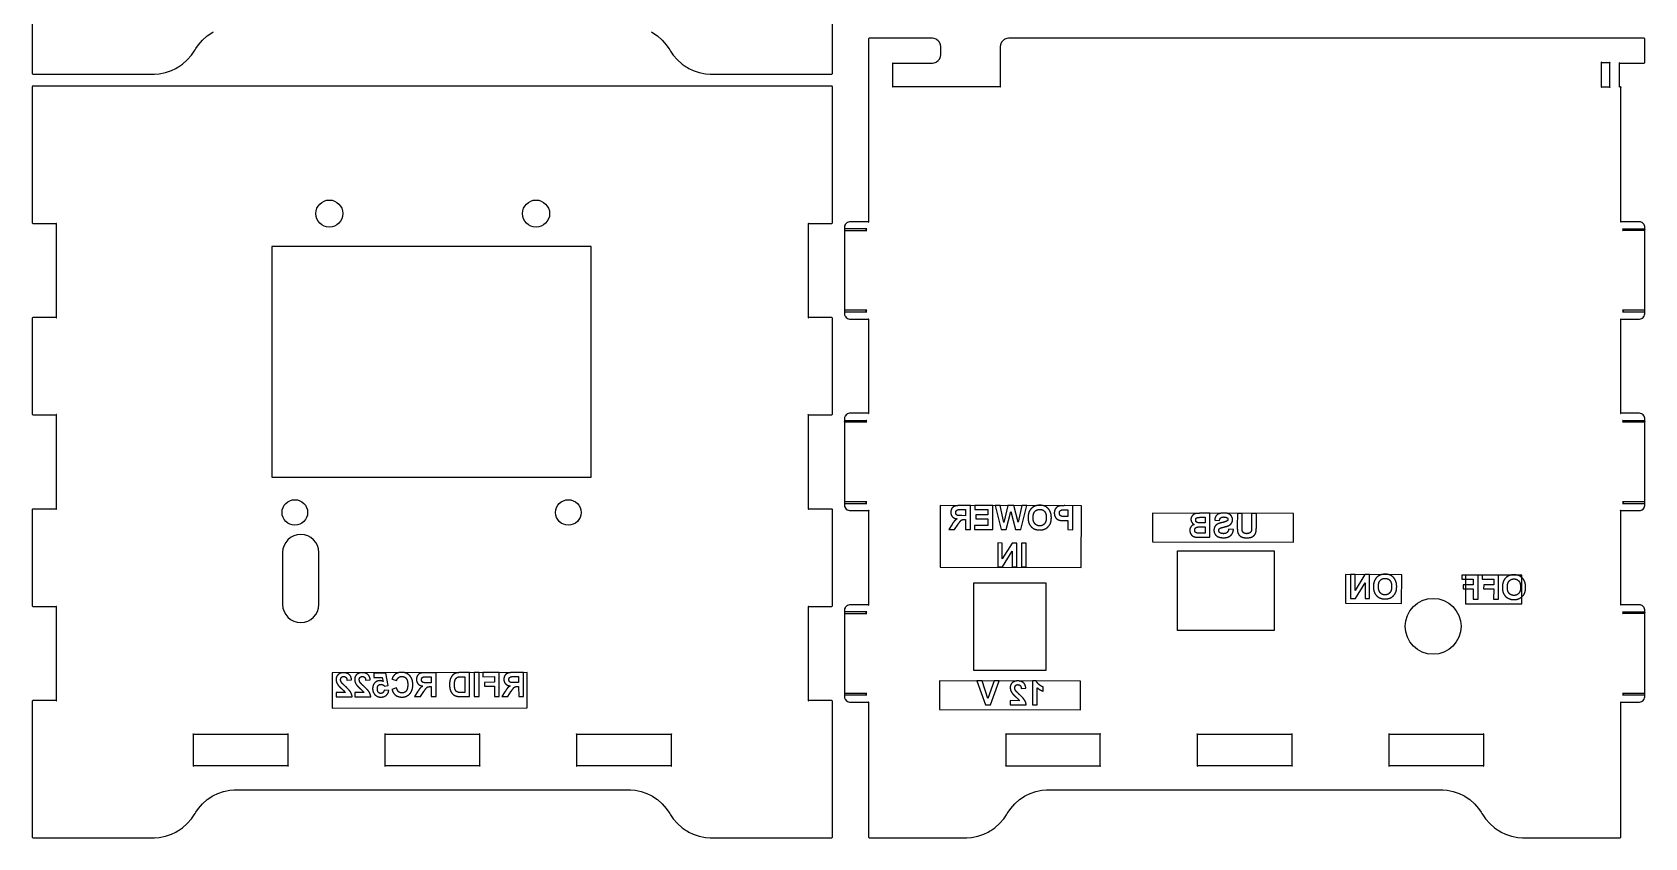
# Model space of a CAD drawing. Header units: millimetres. Extents: x 10 to 212, y 10 to 409.
# Drawn here: x 10 to 211.9, y 10 to 111 of the extents above; entities that cross this region are included whole.
import ezdxf

# ---------------------------------------------------------------- set-up
doc = ezdxf.new("R2010")
doc.units = ezdxf.units.MM
doc.layers.get('0').update_dxf_attribs({"linetype": 'CONTINUOUS'})

msp = doc.modelspace()

# ---------------------------------------------------------------- linework, layer by layer
for p, q in [((127.46, 51.63), (126.19, 51.63)), ((126.39, 51.13), (126.86, 51.13)), ((126.86, 51.13), (126.86, 50.36)), ((127.46, 48.63), (127.46, 51.63)), ((130.26, 51.63), (128.04, 51.63)), ((128.04, 51.63), (128.04, 51.12)), ((128.04, 51.12), (129.66, 51.12)), ((129.66, 51.12), (129.65, 50.46)), ((130.26, 48.63), (130.26, 51.63)), ((131.18, 51.63), (130.57, 51.63)), ((130.57, 51.63), (131.3, 48.63)), ((131.64, 49.53), (131.18, 51.63)), ((132.17, 51.63), (131.64, 49.53)), ((131.94, 48.63), (132.54, 50.87)), ((132.89, 51.62), (132.17, 51.63)), ((132.54, 50.87), (133.13, 48.62)), ((133.43, 49.56), (132.89, 51.62)), ((133.89, 51.62), (133.43, 49.56)), ((133.79, 48.62), (134.51, 51.62)), ((134.51, 51.62), (133.89, 51.62)), ((140.27, 51.61), (139.3, 51.62)), ((139.37, 51.11), (139.67, 51.11)), ((139.67, 51.11), (139.67, 50.26)), ((140.27, 48.61), (140.27, 51.61)), ((157.45, 50.66), (156.25, 50.66)), ((157.44, 47.66), (157.45, 50.66)), ((160.89, 50.65), (160.88, 49.07)), ((161.49, 50.65), (160.89, 50.65)), ((161.49, 48.99), (161.49, 50.65)), ((163.28, 50.64), (162.67, 50.64)), ((162.67, 50.64), (162.67, 49.02)), ((163.27, 49.04), (163.28, 50.64)), ((125.13, 49.22), (124.76, 48.64)), ((124.76, 48.64), (125.49, 48.64)), ((125.49, 48.64), (125.93, 49.29)), ((126.86, 50.36), (126.41, 50.37)), ((126.73, 49.89), (126.86, 49.89)), ((126.86, 49.89), (126.85, 48.63)), ((126.85, 48.63), (127.46, 48.63)), ((129.65, 49.13), (127.98, 49.14)), ((127.98, 49.14), (127.98, 48.63)), ((127.98, 48.63), (130.26, 48.63)), ((129.65, 50.46), (128.15, 50.46)), ((128.15, 50.46), (128.15, 49.95)), ((128.15, 49.95), (129.65, 49.95)), ((129.65, 49.95), (129.65, 49.13)), ((131.3, 48.63), (131.94, 48.63)), ((133.13, 48.62), (133.79, 48.62)), ((139.27, 49.75), (139.66, 49.75)), ((139.67, 50.26), (139.33, 50.26)), ((139.66, 49.75), (139.66, 48.62)), ((139.66, 48.62), (140.27, 48.61)), ((156.35, 48.96), (156.84, 48.96)), ((156.84, 49.46), (156.44, 49.46)), ((156.5, 50.16), (156.84, 50.16)), ((156.84, 50.16), (156.84, 49.46)), ((156.84, 48.96), (156.84, 48.16)), ((158.05, 49.8), (158.65, 49.77)), ((160.4, 48.63), (159.81, 48.68)), ((131.46, 46.94), (130.89, 46.95)), ((130.89, 46.95), (130.89, 43.95)), ((132.69, 46.94), (131.45, 44.94)), ((131.45, 44.94), (131.46, 46.94)), ((133.27, 46.94), (132.69, 46.94)), ((133.27, 43.94), (133.27, 46.94)), ((133.86, 46.94), (133.85, 43.94)), ((134.46, 46.94), (133.86, 46.94)), ((134.46, 43.94), (134.46, 46.94)), ((156.84, 48.16), (156.28, 48.16)), ((156.42, 47.66), (157.44, 47.66)), ((131.5, 43.94), (132.71, 45.9)), ((132.71, 45.9), (132.71, 43.94)), ((130.89, 43.95), (131.5, 43.94)), ((132.71, 43.94), (133.27, 43.94)), ((133.85, 43.94), (134.46, 43.94)), ((175.07, 42.99), (175.06, 39.99)), ((175.63, 42.99), (175.07, 42.99)), ((175.63, 40.98), (175.63, 42.99)), ((176.86, 42.98), (175.63, 40.98)), ((177.45, 42.98), (176.86, 42.98)), ((177.44, 39.98), (177.45, 42.98)), ((191.04, 42.91), (188.98, 42.92)), ((188.98, 42.92), (188.98, 42.41)), ((188.98, 42.41), (190.43, 42.41)), ((190.43, 42.41), (190.43, 41.7)), ((191.03, 39.91), (191.04, 42.91)), ((193.6, 42.91), (191.54, 42.91)), ((191.54, 42.91), (191.54, 42.41)), ((191.54, 42.41), (192.99, 42.4)), ((192.99, 42.4), (192.99, 41.69)), ((193.59, 39.91), (193.6, 42.91)), ((175.67, 39.99), (176.89, 41.94)), ((176.89, 41.94), (176.88, 39.98)), ((189.18, 41.7), (189.17, 41.2)), ((189.17, 41.2), (190.43, 41.19)), ((190.43, 41.7), (189.18, 41.7)), ((190.43, 41.19), (190.42, 39.92)), ((191.74, 41.7), (191.73, 41.19)), ((191.73, 41.19), (192.99, 41.18)), ((192.99, 41.69), (191.74, 41.7)), ((192.99, 41.18), (192.98, 39.91)), ((175.06, 39.99), (175.67, 39.99)), ((176.88, 39.98), (177.44, 39.98)), ((190.42, 39.92), (191.03, 39.91)), ((192.98, 39.91), (193.59, 39.91)), ((54.27, 30.64), (52.75, 30.64)), ((52.75, 30.64), (52.75, 30.1)), ((54.56, 29.08), (54.27, 30.64)), ((60.56, 30.69), (59.29, 30.69)), ((60.57, 27.69), (60.56, 30.69)), ((64.76, 30.7), (63.65, 30.7)), ((64.76, 27.7), (64.76, 30.7)), ((65.94, 30.7), (65.33, 30.7)), ((65.33, 30.7), (65.34, 27.7)), ((65.94, 27.7), (65.94, 30.7)), ((68.48, 30.7), (66.42, 30.7)), ((66.42, 30.7), (66.42, 30.19)), ((68.48, 27.7), (68.48, 30.7)), ((71.51, 30.71), (70.23, 30.71)), ((71.51, 27.71), (71.51, 30.71)), ((49.41, 29.74), (49.99, 29.8)), ((51.74, 29.74), (52.32, 29.8)), ((52.75, 30.1), (53.83, 30.1)), ((53.83, 30.1), (53.92, 29.59)), ((54.64, 28.45), (54.06, 28.51)), ((54.1, 29.01), (54.56, 29.08)), ((55.04, 29.86), (55.64, 29.71)), ((55.62, 28.79), (55.04, 28.6)), ((58.24, 28.27), (57.87, 27.69)), ((58.6, 27.69), (59.03, 28.34)), ((59.49, 30.18), (59.96, 30.18)), ((59.96, 29.42), (59.51, 29.42)), ((59.84, 28.94), (59.96, 28.94)), ((59.96, 30.18), (59.96, 29.42)), ((59.96, 28.94), (59.96, 27.69)), ((63.88, 30.19), (64.15, 30.19)), ((64.15, 30.19), (64.16, 28.2)), ((66.42, 30.19), (67.87, 30.2)), ((67.87, 29.49), (66.62, 29.48)), ((66.62, 29.48), (66.62, 28.98)), ((66.62, 28.98), (67.87, 28.98)), ((67.87, 30.2), (67.87, 29.49)), ((67.87, 28.98), (67.88, 27.7)), ((69.18, 28.29), (68.81, 27.7)), ((69.54, 27.71), (69.97, 28.36)), ((70.43, 30.2), (70.9, 30.2)), ((70.9, 29.44), (70.45, 29.44)), ((70.78, 28.96), (70.9, 28.96)), ((70.9, 30.2), (70.9, 29.44)), ((70.9, 28.96), (70.91, 27.71)), ((128.93, 29.66), (128.28, 29.66)), ((128.28, 29.66), (129.35, 26.66)), ((129.66, 27.44), (128.93, 29.66)), ((130.42, 29.66), (129.66, 27.44)), ((130, 26.66), (131.08, 29.65)), ((131.08, 29.65), (130.42, 29.66)), ((133.82, 28.72), (134.4, 28.77)), ((135.72, 29.66), (135.25, 29.66)), ((135.25, 29.66), (135.25, 26.65)), ((135.82, 26.64), (135.82, 28.81)), ((136.57, 28.37), (136.57, 28.9)), ((49.18, 28.21), (48.04, 28.2)), ((48.04, 28.2), (48.04, 27.67)), ((48.04, 27.67), (50.06, 27.67)), ((50.37, 28.21), (50.37, 27.67)), ((51.51, 28.21), (50.37, 28.21)), ((50.37, 27.67), (52.39, 27.68)), ((57.87, 27.69), (58.6, 27.69)), ((59.96, 27.69), (60.57, 27.69)), ((63.62, 27.7), (64.76, 27.7)), ((64.16, 28.2), (63.71, 28.2)), ((65.34, 27.7), (65.94, 27.7)), ((67.88, 27.7), (68.48, 27.7)), ((68.81, 27.7), (69.54, 27.71)), ((70.91, 27.71), (71.51, 27.71)), ((129.35, 26.66), (130, 26.66)), ((132.44, 27.19), (132.44, 26.65)), ((133.59, 27.18), (132.44, 27.19)), ((132.44, 26.65), (134.46, 26.65)), ((135.25, 26.65), (135.82, 26.64))]:
    msp.add_line(p, q)
for points in [[(10, 122.8), (10, 105.8), (10, 105.78), (10.03, 105.73), (10.08, 105.7), (10.1, 105.7), (13.1, 105.7), (25.1, 105.7), (25.3, 105.7), (25.9, 105.75), (26.68, 105.91), (27.43, 106.16), (27.98, 106.42), (28.15, 106.52), (28.32, 106.62), (28.81, 106.96), (29.41, 107.49), (29.94, 108.09), (30.28, 108.58), (30.38, 108.75), (30.48, 108.92), (30.81, 109.39), (31.32, 109.97), (31.9, 110.48), (32.37, 110.81), (32.54, 110.91), (32.71, 111.01)], [(87.49, 111.01), (87.66, 110.91), (87.83, 110.81), (88.3, 110.48), (88.88, 109.97), (89.39, 109.39), (89.72, 108.92), (89.82, 108.75), (89.92, 108.58), (90.26, 108.09), (90.79, 107.49), (91.38, 106.96), (91.88, 106.62), (92.05, 106.52), (92.22, 106.42), (92.77, 106.16), (93.52, 105.91), (94.3, 105.75), (94.9, 105.7), (95.1, 105.7), (107.1, 105.7), (110.1, 105.7), (110.12, 105.7), (110.17, 105.73), (110.2, 105.78), (110.2, 105.8), (110.2, 122.8)]]:
    msp.add_lwpolyline(points)
for points in [[(208.89, 27), (208.9, 27), (211.2, 27), (211.24, 27), (211.38, 27.02), (211.52, 27.08), (211.55, 27.09), (211.58, 27.11), (211.69, 27.21), (211.79, 27.32), (211.81, 27.35), (211.82, 27.38), (211.88, 27.52), (211.9, 27.66), (211.9, 27.7), (211.9, 28), (211.9, 38.2), (211.9, 38.18), (211.87, 38.13), (211.82, 38.1), (211.8, 38.1), (209.1, 38.1), (209.11, 38.1), (209.15, 38.11), (209.15, 38.11), (209.15, 38.12), (209.18, 38.15), (209.19, 38.15), (209.19, 38.15), (209.2, 38.19), (209.2, 38.2), (209.2, 38.21), (209.19, 38.25), (209.19, 38.25), (209.18, 38.25), (209.15, 38.28), (209.15, 38.29), (209.15, 38.29), (209.11, 38.3), (209.1, 38.3), (211.8, 38.3), (211.82, 38.3), (211.87, 38.27), (211.9, 38.22), (211.9, 38.2), (211.9, 38.5), (211.9, 38.55), (211.88, 38.68), (211.82, 38.82), (211.81, 38.85), (211.79, 38.88), (211.69, 39), (211.58, 39.09), (211.55, 39.11), (211.52, 39.12), (211.38, 39.18), (211.24, 39.2), (211.2, 39.2), (208.9, 39.2), (208.9, 51), (208.89, 51), (208.86, 51.01), (208.86, 51.04), (208.88, 51.04), (208.9, 51.01), (208.9, 51), (211.2, 51), (211.24, 51), (211.38, 51.02), (211.52, 51.08), (211.55, 51.09), (211.58, 51.11), (211.69, 51.2), (211.79, 51.32), (211.81, 51.35), (211.82, 51.38), (211.88, 51.52), (211.9, 51.66), (211.9, 51.7), (211.9, 52), (211.9, 62.2), (211.9, 62.18), (211.87, 62.13), (211.82, 62.1), (211.8, 62.1), (209.1, 62.1), (209.11, 62.1), (209.15, 62.11), (209.15, 62.11), (209.15, 62.12), (209.18, 62.15), (209.19, 62.15), (209.19, 62.15), (209.2, 62.19), (209.2, 62.2), (209.2, 62.21), (209.19, 62.25), (209.19, 62.25), (209.18, 62.25), (209.15, 62.28), (209.15, 62.29), (209.15, 62.29), (209.11, 62.3), (209.1, 62.3), (211.8, 62.3), (211.82, 62.3), (211.87, 62.27), (211.9, 62.22), (211.9, 62.2), (211.9, 62.5), (211.9, 62.59), (211.82, 62.82), (211.81, 62.85), (211.79, 62.88), (211.69, 63), (211.58, 63.09), (211.55, 63.11), (211.52, 63.12), (211.38, 63.18), (211.24, 63.2), (211.2, 63.2), (208.9, 63.2), (208.9, 75), (211.2, 75), (211.24, 75), (211.38, 75.02), (211.52, 75.08), (211.55, 75.09), (211.58, 75.11), (211.69, 75.21), (211.79, 75.32), (211.81, 75.35), (211.82, 75.38), (211.88, 75.52), (211.9, 75.66), (211.9, 75.7), (211.9, 76), (211.9, 76.02), (211.87, 76.07), (211.82, 76.1), (211.8, 76.1), (209.1, 76.1), (209.11, 76.1), (209.15, 76.09), (209.15, 76.09), (209.15, 76.09), (209.18, 76.05), (209.19, 76.05), (209.19, 76.05), (209.2, 76.01), (209.2, 76), (209.2, 75.99), (209.19, 75.95), (209.19, 75.95), (209.18, 75.95), (209.15, 75.92), (209.15, 75.91), (209.15, 75.91), (209.11, 75.9), (209.1, 75.9), (211.8, 75.9), (211.82, 75.9), (211.87, 75.93), (211.9, 75.98), (211.9, 76), (211.9, 86.2), (211.9, 86.18), (211.87, 86.13), (211.82, 86.1), (211.8, 86.1), (209.1, 86.1), (209.11, 86.1), (209.15, 86.11), (209.15, 86.11), (209.15, 86.12), (209.18, 86.15), (209.19, 86.15), (209.19, 86.15), (209.2, 86.19), (209.2, 86.2), (209.2, 86.21), (209.19, 86.25), (209.19, 86.25), (209.18, 86.25), (209.15, 86.29), (209.15, 86.29), (209.15, 86.29), (209.11, 86.3), (209.1, 86.3), (211.8, 86.3), (211.82, 86.3), (211.87, 86.27), (211.9, 86.22), (211.9, 86.2), (211.9, 86.5), (211.9, 86.59), (211.82, 86.82), (211.81, 86.85), (211.79, 86.88), (211.69, 87), (211.58, 87.09), (211.55, 87.11), (211.52, 87.12), (211.38, 87.18), (211.24, 87.2), (211.2, 87.2), (208.9, 87.2), (208.89, 87.2), (208.86, 87.19), (208.86, 87.16), (208.88, 87.16), (208.9, 87.19), (208.9, 87.2), (208.9, 104.1), (208.9, 104.03), (208.9, 104.04), (208.87, 104.1), (208.82, 104.12), (208.8, 104.12), (208.75, 104.12), (208.75, 107.08), (208.75, 107.09), (208.73, 107.12), (208.71, 107.11), (208.71, 107.09), (208.74, 107.08), (208.75, 107.08), (211.8, 107.08), (211.82, 107.08), (211.87, 107.11), (211.9, 107.16), (211.9, 107.18), (211.9, 110.1), (211.9, 110.12), (211.87, 110.17), (211.82, 110.2), (211.8, 110.2), (132.3, 110.2), (132.23, 110.2), (132.01, 110.16), (131.79, 110.08), (131.75, 110.05), (131.71, 110.03), (131.52, 109.88), (131.37, 109.69), (131.35, 109.65), (131.32, 109.61), (131.24, 109.39), (131.2, 109.17), (131.2, 109.1), (131.2, 104.12), (117.75, 104.12), (117.74, 104.12), (117.71, 104.11), (117.71, 104.09), (117.73, 104.08), (117.75, 104.12), (117.75, 104.12), (117.75, 107.08), (122.65, 107.08), (122.72, 107.08), (122.94, 107.11), (123.16, 107.2), (123.2, 107.22), (123.24, 107.25), (123.43, 107.4), (123.58, 107.58), (123.6, 107.63), (123.63, 107.67), (123.71, 107.89), (123.75, 108.11), (123.75, 108.18), (123.75, 109.1), (123.75, 109.17), (123.71, 109.39), (123.63, 109.61), (123.6, 109.65), (123.58, 109.69), (123.43, 109.88), (123.24, 110.03), (123.2, 110.05), (123.16, 110.08), (122.94, 110.16), (122.72, 110.2), (122.65, 110.2), (114.8, 110.2), (114.78, 110.2), (114.73, 110.17), (114.7, 110.12), (114.7, 110.1), (114.7, 104.1), (114.7, 87.2), (112.4, 87.2), (112.31, 87.2), (112.08, 87.12), (112.05, 87.11), (112.02, 87.09), (111.91, 87), (111.81, 86.88), (111.79, 86.85), (111.78, 86.82), (111.72, 86.68), (111.7, 86.54), (111.7, 86.5), (111.7, 86.2), (111.7, 86.18), (111.73, 86.13), (111.78, 86.1), (111.8, 86.1), (114.5, 86.1), (114.49, 86.1), (114.45, 86.11), (114.45, 86.11), (114.45, 86.12), (114.41, 86.15), (114.41, 86.15), (114.41, 86.15), (114.4, 86.19), (114.4, 86.2), (114.4, 86.21), (114.41, 86.25), (114.41, 86.25), (114.41, 86.25), (114.45, 86.29), (114.45, 86.29), (114.45, 86.29), (114.49, 86.3), (114.5, 86.3), (111.8, 86.3), (111.78, 86.3), (111.73, 86.27), (111.7, 86.22), (111.7, 86.2), (111.7, 76), (111.7, 75.7), (111.7, 75.66), (111.72, 75.52), (111.78, 75.38), (111.79, 75.35), (111.81, 75.32), (111.91, 75.21), (112.02, 75.11), (112.05, 75.09), (112.08, 75.08), (112.32, 75), (112.4, 75), (114.7, 75), (114.7, 75.01), (114.71, 75.04), (114.74, 75.04), (114.74, 75.02), (114.71, 75), (114.7, 75), (114.7, 63.2), (112.4, 63.2), (112.31, 63.2), (112.08, 63.12), (112.05, 63.11), (112.02, 63.09), (111.91, 63), (111.81, 62.88), (111.79, 62.85), (111.78, 62.82), (111.72, 62.68), (111.7, 62.55), (111.7, 62.5), (111.7, 62.2), (111.7, 62.22), (111.73, 62.27), (111.78, 62.3), (111.8, 62.3), (114.5, 62.3), (114.49, 62.3), (114.45, 62.29), (114.45, 62.29), (114.45, 62.28), (114.41, 62.25), (114.41, 62.25), (114.41, 62.25), (114.4, 62.21), (114.4, 62.2), (114.4, 62.19), (114.41, 62.15), (114.41, 62.15), (114.41, 62.15), (114.45, 62.12), (114.45, 62.11), (114.45, 62.11), (114.49, 62.1), (114.5, 62.1), (111.8, 62.1), (111.78, 62.1), (111.73, 62.13), (111.7, 62.18), (111.7, 62.2), (111.7, 52), (111.7, 51.98), (111.73, 51.93), (111.78, 51.9), (111.8, 51.9), (114.5, 51.9), (114.49, 51.9), (114.45, 51.91), (114.45, 51.91), (114.45, 51.92), (114.41, 51.95), (114.41, 51.95), (114.41, 51.95), (114.4, 51.99), (114.4, 52), (114.4, 52.01), (114.41, 52.05), (114.41, 52.05), (114.41, 52.05), (114.45, 52.09), (114.45, 52.09), (114.45, 52.09), (114.49, 52.1), (114.5, 52.1), (111.8, 52.1), (111.78, 52.1), (111.73, 52.07), (111.7, 52.02), (111.7, 52), (111.7, 51.7), (111.7, 51.66), (111.72, 51.52), (111.78, 51.38), (111.79, 51.35), (111.81, 51.32), (111.91, 51.2), (112.02, 51.11), (112.05, 51.09), (112.08, 51.08), (112.32, 51), (112.4, 51), (114.7, 51), (114.7, 51.01), (114.71, 51.04), (114.74, 51.04), (114.74, 51.01), (114.71, 51), (114.7, 51), (114.7, 39.2), (112.4, 39.2), (112.31, 39.2), (112.08, 39.12), (112.05, 39.11), (112.02, 39.09), (111.91, 39), (111.81, 38.88), (111.79, 38.85), (111.78, 38.82), (111.72, 38.68), (111.7, 38.55), (111.7, 38.5), (111.7, 38.2), (111.7, 38.18), (111.73, 38.13), (111.78, 38.1), (111.8, 38.1), (114.5, 38.1), (114.49, 38.1), (114.45, 38.11), (114.45, 38.11), (114.45, 38.12), (114.41, 38.15), (114.41, 38.15), (114.41, 38.15), (114.4, 38.19), (114.4, 38.2), (114.4, 38.21), (114.41, 38.25), (114.41, 38.25), (114.41, 38.25), (114.45, 38.28), (114.45, 38.29), (114.45, 38.29), (114.49, 38.3), (114.5, 38.3), (111.8, 38.3), (111.78, 38.3), (111.73, 38.27), (111.7, 38.22), (111.7, 38.2), (111.7, 28), (111.7, 27.7), (111.7, 27.66), (111.72, 27.52), (111.78, 27.38), (111.79, 27.35), (111.81, 27.32), (111.91, 27.21), (112.02, 27.11), (112.05, 27.09), (112.08, 27.08), (112.32, 27), (112.4, 27), (114.7, 27), (114.7, 27.01), (114.71, 27.04), (114.74, 27.04), (114.74, 27.02), (114.71, 27), (114.7, 27), (114.7, 10.1), (114.7, 10.08), (114.73, 10.03), (114.78, 10), (114.8, 10), (126.8, 10), (127, 10), (127.6, 10.05), (128.38, 10.21), (129.13, 10.46), (129.68, 10.72), (129.85, 10.82), (130.02, 10.92), (130.51, 11.26), (131.11, 11.79), (131.64, 12.39), (131.98, 12.88), (132.08, 13.05), (132.18, 13.22), (132.51, 13.69), (133.02, 14.27), (133.6, 14.78), (134.07, 15.11), (134.24, 15.21), (134.41, 15.31), (134.94, 15.55), (135.66, 15.8), (136.42, 15.95), (137, 16), (137.19, 16), (186.41, 16), (186.6, 16), (187.18, 15.95), (187.93, 15.8), (188.66, 15.55), (189.19, 15.31), (189.36, 15.21), (189.52, 15.11), (190, 14.78), (190.58, 14.27), (191.09, 13.69), (191.42, 13.22), (191.52, 13.05), (191.62, 12.88), (191.96, 12.39), (192.49, 11.79), (193.09, 11.26), (193.58, 10.92), (193.75, 10.82), (193.92, 10.72), (194.47, 10.46), (195.22, 10.21), (196, 10.05), (196.6, 10), (196.8, 10), (208.8, 10), (208.82, 10), (208.87, 10.03), (208.9, 10.08), (208.9, 10.1), (208.9, 27), (208.9, 27.01), (208.88, 27.04), (208.86, 27.04), (208.86, 27.02)], [(117.71, 107.09), (117.74, 107.08), (117.75, 107.08), (117.75, 107.09), (117.73, 107.12), (117.71, 107.11)], [(207, 107.15), (207.5, 107.15), (207.5, 107.16), (207.51, 107.19), (207.54, 107.19), (207.54, 107.16), (207.51, 107.15), (207.5, 107.15), (207.5, 104.05), (207.51, 104.05), (207.54, 104.04), (207.54, 104.01), (207.51, 104.01), (207.5, 104.04), (207.5, 104.05), (206.5, 104.05), (206.5, 104.04), (206.49, 104.01), (206.46, 104.01), (206.46, 104.04), (206.49, 104.05), (206.5, 104.05), (206.5, 107.15), (206.5, 107.16), (206.49, 107.19), (206.46, 107.19), (206.46, 107.16), (206.49, 107.15), (206.5, 107.15)], [(13.1, 10), (25.1, 10), (25.3, 10), (25.9, 10.05), (26.68, 10.21), (27.43, 10.46), (27.98, 10.72), (28.15, 10.82), (28.32, 10.92), (28.81, 11.26), (29.41, 11.79), (29.94, 12.39), (30.28, 12.88), (30.38, 13.05), (30.48, 13.22), (30.81, 13.69), (31.32, 14.27), (31.9, 14.78), (32.38, 15.11), (32.54, 15.21), (32.71, 15.31), (33.24, 15.55), (33.96, 15.8), (34.72, 15.95), (35.3, 16), (35.49, 16), (84.71, 16), (84.9, 16), (85.48, 15.95), (86.23, 15.8), (86.96, 15.55), (87.49, 15.31), (87.66, 15.21), (87.82, 15.11), (88.3, 14.78), (88.88, 14.27), (89.39, 13.69), (89.72, 13.22), (89.82, 13.05), (89.92, 12.88), (90.26, 12.39), (90.79, 11.79), (91.38, 11.26), (91.88, 10.92), (92.05, 10.82), (92.22, 10.72), (92.77, 10.46), (93.52, 10.21), (94.3, 10.05), (94.9, 10), (95.1, 10), (107.1, 10), (110.1, 10), (110.12, 10), (110.17, 10.03), (110.2, 10.08), (110.2, 10.1), (110.2, 27.1), (110.2, 27.12), (110.17, 27.17), (110.12, 27.2), (110.1, 27.2), (107.2, 27.2), (107.2, 39), (107.19, 39), (107.16, 39.02), (107.16, 39.04), (107.19, 39.04), (107.2, 39.01), (107.2, 39), (110.1, 39), (110.12, 39), (110.17, 39.03), (110.2, 39.08), (110.2, 39.1), (110.2, 51.1), (110.2, 51.12), (110.17, 51.17), (110.12, 51.2), (110.1, 51.2), (107.2, 51.2), (107.2, 51.19), (107.19, 51.16), (107.16, 51.16), (107.16, 51.19), (107.19, 51.2), (107.2, 51.2), (107.2, 63), (107.19, 63), (107.16, 63.01), (107.16, 63.04), (107.19, 63.04), (107.2, 63.01), (107.2, 63), (110.1, 63), (110.12, 63), (110.17, 63.03), (110.2, 63.08), (110.2, 63.1), (110.2, 75.1), (110.2, 75.12), (110.17, 75.17), (110.12, 75.2), (110.1, 75.2), (107.2, 75.2), (107.19, 75.2), (107.16, 75.19), (107.16, 75.16), (107.19, 75.16), (107.2, 75.19), (107.2, 75.2), (107.2, 87), (107.19, 87), (107.16, 87.01), (107.16, 87.04), (107.19, 87.04), (107.2, 87.01), (107.2, 87), (110.1, 87), (110.12, 87), (110.17, 87.03), (110.2, 87.08), (110.2, 87.1), (110.2, 104.1), (110.2, 104.12), (110.17, 104.17), (110.12, 104.2), (110.1, 104.2), (107.1, 104.2), (13.1, 104.2), (10.1, 104.2), (10.08, 104.2), (10.03, 104.17), (10, 104.12), (10, 104.1), (10, 87.1), (10, 87.08), (10.03, 87.03), (10.08, 87), (10.1, 87), (13, 87), (13, 87.01), (13.01, 87.04), (13.04, 87.04), (13.04, 87.01), (13.01, 87), (13, 87), (13, 75.2), (10.1, 75.2), (10.08, 75.2), (10.03, 75.17), (10, 75.12), (10, 75.1), (10, 63.1), (10, 63.08), (10.03, 63.03), (10.08, 63), (10.1, 63), (13, 63), (13, 51.2), (10.1, 51.2), (10.08, 51.2), (10.03, 51.17), (10, 51.12), (10, 51.1), (10, 39.1), (10, 39.08), (10.03, 39.03), (10.08, 39), (10.1, 39), (13, 39), (13, 39.01), (13.01, 39.04), (13.04, 39.04), (13.04, 39.02), (13.01, 39), (13, 39), (13, 27.2), (13, 27.19), (13.01, 27.16), (13.04, 27.16), (13.04, 27.19), (13.01, 27.2), (13, 27.2), (10.1, 27.2), (10.08, 27.2), (10.03, 27.17), (10, 27.12), (10, 27.1), (10, 10.1), (10, 10.08), (10.03, 10.03), (10.08, 10), (10.1, 10)], [(131.2, 104.12), (131.2, 104.12), (131.21, 104.08), (131.24, 104.09), (131.24, 104.11), (131.21, 104.12)], [(208.75, 104.12), (208.75, 104.12), (208.74, 104.12), (208.71, 104.11), (208.71, 104.09), (208.73, 104.08)], [(114.7, 87.19), (114.71, 87.16), (114.74, 87.16), (114.74, 87.19), (114.71, 87.2), (114.7, 87.2)], [(80, 55.21), (80, 84.08), (40, 84.08), (40, 55.21)], [(13.01, 75.2), (13, 75.2), (13, 75.19), (13.01, 75.16), (13.04, 75.16), (13.04, 75.19)], [(111.8, 75.9), (114.5, 75.9), (114.49, 75.9), (114.45, 75.91), (114.45, 75.91), (114.45, 75.92), (114.41, 75.95), (114.41, 75.95), (114.41, 75.95), (114.4, 75.99), (114.4, 76), (114.4, 76.01), (114.41, 76.05), (114.41, 76.05), (114.41, 76.05), (114.45, 76.09), (114.45, 76.09), (114.45, 76.09), (114.49, 76.1), (114.5, 76.1), (111.8, 76.1), (111.78, 76.1), (111.73, 76.07), (111.7, 76.02), (111.7, 76), (111.7, 75.98), (111.73, 75.93), (111.78, 75.9)], [(208.9, 75), (208.9, 75.01), (208.88, 75.04), (208.86, 75.04), (208.86, 75.02), (208.89, 75)], [(13, 63.01), (13, 63), (13.01, 63), (13.04, 63.01), (13.04, 63.04), (13.01, 63.04)], [(114.74, 63.16), (114.74, 63.19), (114.71, 63.2), (114.7, 63.2), (114.7, 63.19), (114.71, 63.16)], [(208.86, 63.19), (208.86, 63.16), (208.88, 63.16), (208.9, 63.19), (208.9, 63.2), (208.89, 63.2)], [(13, 51.19), (13.01, 51.16), (13.04, 51.16), (13.04, 51.19), (13.01, 51.2), (13, 51.2)], [(123.67, 43.92), (141.35, 43.89), (141.36, 51.61), (123.68, 51.64)], [(150.26, 47.07), (167.94, 47.03), (167.94, 50.63), (150.27, 50.67)], [(209.1, 52.1), (209.11, 52.1), (209.15, 52.09), (209.15, 52.09), (209.15, 52.09), (209.18, 52.05), (209.19, 52.05), (209.19, 52.05), (209.2, 52.01), (209.2, 52), (209.2, 51.99), (209.19, 51.95), (209.19, 51.95), (209.18, 51.95), (209.15, 51.92), (209.15, 51.91), (209.15, 51.91), (209.11, 51.9), (209.1, 51.9), (211.8, 51.9), (211.82, 51.9), (211.87, 51.93), (211.9, 51.98), (211.9, 52), (211.9, 52.02), (211.87, 52.07), (211.82, 52.1), (211.8, 52.1)], [(165.48, 35.97), (153.4, 35.97), (153.4, 45.97), (165.48, 45.97)], [(174.43, 39.39), (181.46, 39.37), (181.47, 42.97), (174.44, 42.99)], [(189.46, 39.32), (196.49, 39.3), (196.5, 42.9), (189.47, 42.92)], [(127.9, 30.97), (127.9, 41.97), (136.9, 41.97), (136.9, 30.97)], [(114.7, 39.19), (114.71, 39.16), (114.74, 39.16), (114.74, 39.19), (114.71, 39.2), (114.7, 39.2)], [(208.9, 39.19), (208.9, 39.2), (208.89, 39.2), (208.86, 39.19), (208.86, 39.16), (208.88, 39.16)], [(47.57, 26.25), (71.98, 26.29), (71.98, 30.71), (47.57, 30.67)], [(123.58, 26.07), (141.26, 26.03), (141.26, 29.63), (123.59, 29.67)], [(107.19, 27.16), (107.2, 27.19), (107.2, 27.2), (107.19, 27.2), (107.16, 27.19), (107.16, 27.16)], [(114.45, 27.91), (114.45, 27.91), (114.45, 27.92), (114.41, 27.95), (114.41, 27.95), (114.41, 27.95), (114.4, 27.99), (114.4, 28), (114.4, 28.01), (114.41, 28.05), (114.41, 28.05), (114.41, 28.05), (114.45, 28.09), (114.45, 28.09), (114.45, 28.09), (114.49, 28.1), (114.5, 28.1), (111.8, 28.1), (111.78, 28.1), (111.73, 28.07), (111.7, 28.02), (111.7, 28), (111.7, 27.98), (111.73, 27.93), (111.78, 27.9), (111.8, 27.9), (114.5, 27.9), (114.49, 27.9)], [(211.82, 28.1), (211.8, 28.1), (209.1, 28.1), (209.11, 28.1), (209.15, 28.09), (209.15, 28.09), (209.15, 28.09), (209.18, 28.05), (209.19, 28.05), (209.19, 28.05), (209.2, 28.01), (209.2, 28), (209.2, 27.99), (209.19, 27.95), (209.19, 27.95), (209.18, 27.95), (209.15, 27.92), (209.15, 27.91), (209.15, 27.91), (209.11, 27.9), (209.1, 27.9), (211.8, 27.9), (211.82, 27.9), (211.87, 27.93), (211.9, 27.98), (211.9, 28), (211.9, 28.02), (211.87, 28.07)], [(30.16, 19.01), (30.16, 18.99), (30.18, 18.98), (30.2, 19.02), (30.2, 19.03), (30.2, 22.97), (30.19, 22.97), (30.16, 22.99), (30.16, 23.01), (30.18, 23.02), (30.2, 22.99), (30.2, 22.97), (42, 22.97), (42.01, 22.97), (42.04, 22.99), (42.04, 23.01), (42.01, 23.02), (42, 22.99), (42, 22.97), (42, 19.03), (42.01, 19.03), (42.04, 19.01), (42.04, 18.99), (42.01, 18.98), (42, 19.02), (42, 19.03), (36.1, 19.03), (30.2, 19.03), (30.19, 19.03)], [(54.19, 22.97), (54.2, 22.97), (54.2, 22.99), (54.18, 23.02), (54.16, 23.01), (54.16, 22.99)], [(60.1, 19.03), (54.2, 19.03), (54.2, 22.97), (66, 22.97), (66.01, 22.97), (66.04, 22.99), (66.04, 23.01), (66.01, 23.02), (66, 22.99), (66, 22.97), (66, 19.03), (66.01, 19.03), (66.04, 19.01), (66.04, 18.99), (66.01, 18.98), (66, 19.02), (66, 19.03)], [(90, 19.03), (84.1, 19.03), (78.2, 19.03), (78.19, 19.03), (78.16, 19.01), (78.16, 18.99), (78.18, 18.98), (78.2, 19.02), (78.2, 19.03), (78.2, 22.97), (78.19, 22.97), (78.16, 22.99), (78.16, 23.01), (78.18, 23.02), (78.2, 22.99), (78.2, 22.97), (90, 22.97), (90, 22.99), (90.01, 23.02), (90.04, 23.01), (90.04, 22.99), (90.01, 22.97), (90, 22.97)], [(131.89, 22.97), (131.9, 22.97), (131.9, 19.03), (137.8, 19.03), (143.7, 19.03), (143.7, 22.97), (131.9, 22.97), (131.9, 22.99), (131.88, 23.02), (131.86, 23.01), (131.86, 22.99)], [(143.7, 22.99), (143.7, 22.97), (143.71, 22.97), (143.74, 22.99), (143.74, 23.01), (143.71, 23.02)], [(155.9, 22.97), (167.7, 22.97), (167.7, 19.03), (167.71, 19.03), (167.74, 19.01), (167.74, 18.99), (167.71, 18.98), (167.7, 19.02), (167.7, 19.03), (161.8, 19.03), (155.9, 19.03), (155.9, 22.97), (155.89, 22.97), (155.86, 22.99), (155.86, 23.01), (155.88, 23.02), (155.9, 22.99)], [(167.7, 22.97), (167.71, 22.97), (167.74, 22.99), (167.74, 23.01), (167.71, 23.02), (167.7, 22.99)], [(179.89, 22.97), (179.9, 22.97), (179.9, 22.99), (179.88, 23.02), (179.86, 23.01), (179.86, 22.99)], [(191.7, 19.03), (185.8, 19.03), (179.9, 19.03), (179.9, 22.97), (191.7, 22.97), (191.71, 22.97), (191.74, 22.99), (191.74, 23.01), (191.71, 23.02), (191.7, 22.99), (191.7, 22.97)], [(54.2, 19.03), (54.19, 19.03), (54.16, 19.01), (54.16, 18.99), (54.18, 18.98), (54.2, 19.02)], [(90.04, 18.99), (90.04, 19.01), (90.01, 19.03), (90, 19.03), (90, 19.02), (90.01, 18.98)], [(131.9, 19.02), (131.9, 19.03), (131.89, 19.03), (131.86, 19.01), (131.86, 18.99), (131.88, 18.98)], [(143.7, 19.03), (143.7, 19.02), (143.71, 18.98), (143.74, 18.99), (143.74, 19.01), (143.71, 19.03)], [(155.9, 19.02), (155.9, 19.03), (155.89, 19.03), (155.86, 19.01), (155.86, 18.99), (155.88, 18.98)], [(179.89, 19.03), (179.86, 19.01), (179.86, 18.99), (179.88, 18.98), (179.9, 19.02), (179.9, 19.03)], [(191.7, 19.02), (191.71, 18.98), (191.74, 18.99), (191.74, 19.01), (191.71, 19.03), (191.7, 19.03)]]:
    msp.add_lwpolyline(points, close=True)
msp.add_lwpolyline([(45.9, 39.25), (45.9, 45.75, 1), (41.35, 45.75), (41.35, 39.25, 1)], format="xyb", close=True)
for centre, radius in [((47.2, 88.22), 1.7), ((47.2, 88.22), 1.7), ((73.08, 88.22), 1.7), ((73.08, 88.22), 1.7), ((42.88, 50.77), 1.6), ((42.88, 50.77), 1.6), ((77.12, 50.77), 1.6), ((77.12, 50.77), 1.6), ((185.4, 36.5), 3.5)]:
    msp.add_circle(centre, radius)
for points in [[(125.14, 51.27), (125.01, 51.06), (125.01, 50.79)], [(125.01, 50.79), (125.01, 50.46), (125.21, 50.24)], [(125.49, 51.55), (125.27, 51.47), (125.14, 51.27)], [(126.19, 51.63), (125.71, 51.63), (125.49, 51.55)], [(125.63, 50.76), (125.63, 50.91), (125.72, 51)], [(125.7, 50.53), (125.63, 50.62), (125.63, 50.76)], [(125.86, 50.4), (125.76, 50.44), (125.7, 50.53)], [(125.72, 51), (125.8, 51.09), (125.94, 51.12)], [(125.94, 51.12), (126.02, 51.13), (126.39, 51.13)], [(135.09, 51.26), (134.69, 50.85), (134.69, 50.12)], [(136.15, 51.67), (135.49, 51.67), (135.09, 51.26)], [(135.31, 50.13), (135.32, 50.65), (135.54, 50.9)], [(135.54, 50.9), (135.77, 51.15), (136.14, 51.15)], [(136.14, 51.15), (136.52, 51.15), (136.75, 50.9)], [(136.8, 51.55), (136.52, 51.67), (136.15, 51.67)], [(136.75, 50.9), (136.97, 50.64), (136.97, 50.12)], [(137.18, 51.28), (137.01, 51.46), (136.8, 51.55)], [(137.46, 50.87), (137.36, 51.1), (137.18, 51.28)], [(137.6, 50.1), (137.6, 50.56), (137.46, 50.87)], [(138.15, 51.28), (137.97, 51.05), (137.97, 50.69)], [(137.97, 50.69), (137.97, 50.42), (138.07, 50.23)], [(138.58, 51.57), (138.32, 51.5), (138.15, 51.28)], [(139.3, 51.62), (138.75, 51.62), (138.58, 51.57)], [(138.6, 50.69), (138.6, 50.85), (138.69, 50.96)], [(138.67, 50.45), (138.6, 50.55), (138.6, 50.69)], [(138.69, 50.96), (138.79, 51.06), (138.94, 51.09)], [(138.94, 51.09), (139.05, 51.11), (139.37, 51.11)], [(155.41, 50.51), (155.27, 50.41), (155.18, 50.26)], [(155.72, 50.63), (155.54, 50.6), (155.41, 50.51)], [(156.25, 50.66), (155.89, 50.66), (155.72, 50.63)], [(159.2, 50.7), (158.63, 50.7), (158.35, 50.46)], [(159.79, 50.6), (159.54, 50.7), (159.2, 50.7)], [(160.16, 50.29), (160.03, 50.49), (159.79, 50.6)], [(125.48, 49.71), (125.35, 49.57), (125.13, 49.22)], [(125.21, 50.24), (125.41, 50.02), (125.8, 49.96)], [(125.8, 49.96), (125.6, 49.84), (125.48, 49.71)], [(126.41, 50.37), (125.97, 50.37), (125.86, 50.4)], [(125.93, 49.29), (126.16, 49.64), (126.25, 49.73)], [(126.25, 49.73), (126.33, 49.82), (126.43, 49.85)], [(126.43, 49.85), (126.52, 49.89), (126.73, 49.89)], [(134.69, 50.12), (134.69, 49.39), (135.08, 48.98)], [(135.08, 48.98), (135.48, 48.57), (136.14, 48.57)], [(135.55, 49.35), (135.31, 49.61), (135.31, 50.13)], [(136.14, 49.09), (135.78, 49.09), (135.55, 49.35)], [(136.74, 49.35), (136.5, 49.09), (136.14, 49.09)], [(136.14, 48.57), (136.81, 48.57), (137.2, 48.98)], [(136.97, 50.12), (136.97, 49.61), (136.74, 49.35)], [(137.2, 48.98), (137.6, 49.38), (137.6, 50.1)], [(138.07, 50.23), (138.17, 50.04), (138.33, 49.93)], [(138.33, 49.93), (138.48, 49.83), (138.64, 49.79)], [(138.64, 49.79), (138.86, 49.75), (139.27, 49.75)], [(138.86, 50.3), (138.73, 50.35), (138.67, 50.45)], [(139.33, 50.26), (138.98, 50.26), (138.86, 50.3)], [(155.08, 48.98), (154.93, 48.79), (154.93, 48.53)], [(154.93, 48.53), (154.93, 48.33), (155.03, 48.13)], [(155.18, 50.26), (155.08, 50.1), (155.08, 49.9)], [(155.08, 49.9), (155.08, 49.69), (155.2, 49.52)], [(155.5, 49.25), (155.23, 49.17), (155.08, 48.98)], [(155.2, 49.52), (155.31, 49.34), (155.5, 49.25)], [(155.56, 48.56), (155.56, 48.69), (155.62, 48.79)], [(155.64, 48.3), (155.56, 48.4), (155.56, 48.56)], [(155.62, 48.79), (155.69, 48.88), (155.81, 48.92)], [(155.67, 49.82), (155.67, 49.96), (155.75, 50.04)], [(155.76, 49.58), (155.67, 49.67), (155.67, 49.82)], [(155.75, 50.04), (155.83, 50.13), (155.98, 50.15)], [(156, 49.48), (155.85, 49.49), (155.76, 49.58)], [(155.81, 48.92), (155.94, 48.97), (156.35, 48.96)], [(155.98, 50.15), (156.07, 50.16), (156.5, 50.16)], [(156.44, 49.46), (156.09, 49.46), (156, 49.48)], [(158.08, 49.01), (157.96, 48.81), (157.96, 48.53)], [(157.96, 48.53), (157.96, 48.27), (158.1, 48.04)], [(158.35, 50.46), (158.06, 50.21), (158.05, 49.8)], [(158.41, 49.31), (158.2, 49.2), (158.08, 49.01)], [(159.06, 49.52), (158.62, 49.42), (158.41, 49.31)], [(158.56, 48.52), (158.56, 48.63), (158.63, 48.71)], [(158.71, 48.23), (158.56, 48.36), (158.56, 48.52)], [(158.63, 48.71), (158.69, 48.78), (158.84, 48.84)], [(158.65, 49.77), (158.69, 50), (158.82, 50.1)], [(158.82, 50.1), (158.95, 50.2), (159.2, 50.2)], [(158.84, 48.84), (158.95, 48.87), (159.33, 48.97)], [(159.62, 49.72), (159.51, 49.63), (159.06, 49.52)], [(159.2, 50.2), (159.47, 50.2), (159.62, 50.09)], [(159.33, 48.97), (159.82, 49.08), (160.01, 49.26)], [(159.81, 48.68), (159.75, 48.39), (159.59, 48.25)], [(159.62, 50.09), (159.71, 50.02), (159.71, 49.91)], [(159.71, 49.91), (159.71, 49.8), (159.62, 49.72)], [(160.01, 49.26), (160.29, 49.51), (160.29, 49.86)], [(160.03, 47.86), (160.34, 48.12), (160.4, 48.63)], [(160.29, 49.86), (160.29, 50.09), (160.16, 50.29)], [(160.88, 49.07), (160.88, 48.53), (160.93, 48.31)], [(161.51, 48.48), (161.49, 48.63), (161.49, 48.99)], [(161.67, 48.22), (161.54, 48.32), (161.51, 48.48)], [(162.65, 48.52), (162.61, 48.33), (162.46, 48.22)], [(162.67, 49.02), (162.67, 48.63), (162.65, 48.52)], [(163.21, 48.28), (163.27, 48.54), (163.27, 49.04)], [(155.03, 48.13), (155.12, 47.94), (155.29, 47.82)], [(155.29, 47.82), (155.45, 47.71), (155.69, 47.68)], [(155.86, 48.18), (155.73, 48.21), (155.64, 48.3)], [(155.69, 47.68), (155.84, 47.66), (156.42, 47.66)], [(156.28, 48.16), (155.95, 48.16), (155.86, 48.18)], [(158.1, 48.04), (158.24, 47.82), (158.5, 47.71)], [(158.5, 47.71), (158.77, 47.6), (159.16, 47.6)], [(159.15, 48.11), (158.86, 48.11), (158.71, 48.23)], [(159.59, 48.25), (159.43, 48.11), (159.15, 48.11)], [(159.16, 47.6), (159.73, 47.6), (160.03, 47.86)], [(160.93, 48.31), (160.98, 48.09), (161.11, 47.93)], [(161.11, 47.93), (161.24, 47.78), (161.46, 47.69)], [(161.46, 47.69), (161.68, 47.6), (162.04, 47.59)], [(162.06, 48.11), (161.8, 48.11), (161.67, 48.22)], [(162.04, 47.59), (162.47, 47.59), (162.69, 47.69)], [(162.46, 48.22), (162.31, 48.11), (162.06, 48.11)], [(162.69, 47.69), (162.91, 47.79), (163.04, 47.95)], [(163.04, 47.95), (163.17, 48.11), (163.21, 48.28)], [(178.33, 42.62), (177.93, 42.21), (177.93, 41.48)], [(179.39, 43.03), (178.73, 43.03), (178.33, 42.62)], [(178.78, 42.26), (179.01, 42.51), (179.38, 42.51)], [(179.38, 42.51), (179.76, 42.51), (179.99, 42.25)], [(180.04, 42.91), (179.76, 43.03), (179.39, 43.03)], [(180.42, 42.64), (180.25, 42.82), (180.04, 42.91)], [(180.7, 42.22), (180.6, 42.45), (180.42, 42.64)], [(194.47, 42.55), (194.07, 42.13), (194.07, 41.4)], [(195.53, 42.95), (194.87, 42.96), (194.47, 42.55)], [(194.92, 42.18), (195.15, 42.44), (195.53, 42.44)], [(196.18, 42.83), (195.9, 42.95), (195.53, 42.95)], [(195.53, 42.44), (195.9, 42.43), (196.13, 42.18)], [(196.57, 42.56), (196.39, 42.74), (196.18, 42.83)], [(196.84, 42.15), (196.74, 42.38), (196.57, 42.56)], [(177.93, 41.48), (177.92, 40.75), (178.32, 40.34)], [(178.55, 41.49), (178.55, 42), (178.78, 42.26)], [(178.78, 40.71), (178.55, 40.97), (178.55, 41.49)], [(179.38, 40.44), (179.01, 40.44), (178.78, 40.71)], [(179.97, 40.7), (179.74, 40.44), (179.38, 40.44)], [(180.21, 41.48), (180.21, 40.97), (179.97, 40.7)], [(179.99, 42.25), (180.21, 41.99), (180.21, 41.48)], [(180.44, 40.33), (180.83, 40.74), (180.84, 41.45)], [(180.84, 41.45), (180.84, 41.91), (180.7, 42.22)], [(194.07, 41.4), (194.07, 40.68), (194.46, 40.26)], [(194.7, 41.41), (194.7, 41.93), (194.92, 42.18)], [(194.93, 40.63), (194.69, 40.89), (194.7, 41.41)], [(195.52, 40.37), (195.16, 40.37), (194.93, 40.63)], [(196.12, 40.63), (195.88, 40.37), (195.52, 40.37)], [(196.36, 41.4), (196.35, 40.89), (196.12, 40.63)], [(196.13, 42.18), (196.36, 41.92), (196.36, 41.4)], [(196.58, 40.26), (196.98, 40.66), (196.98, 41.38)], [(196.98, 41.38), (196.98, 41.84), (196.84, 42.15)], [(178.32, 40.34), (178.71, 39.93), (179.37, 39.93)], [(179.37, 39.93), (180.04, 39.92), (180.44, 40.33)], [(194.46, 40.26), (194.86, 39.85), (195.52, 39.85)], [(195.52, 39.85), (196.19, 39.85), (196.58, 40.26)], [(48.29, 30.44), (48.04, 30.2), (48.04, 29.85)], [(48.99, 30.68), (48.54, 30.68), (48.29, 30.44)], [(49.66, 30.48), (49.39, 30.68), (48.99, 30.68)], [(49.99, 29.8), (49.93, 30.27), (49.66, 30.48)], [(50.62, 30.45), (50.37, 30.21), (50.37, 29.85)], [(51.32, 30.69), (50.87, 30.69), (50.62, 30.45)], [(51.99, 30.48), (51.72, 30.69), (51.32, 30.69)], [(52.32, 29.8), (52.26, 30.28), (51.99, 30.48)], [(55.35, 30.41), (55.14, 30.22), (55.04, 29.86)], [(56.24, 30.73), (55.69, 30.73), (55.35, 30.41)], [(57.26, 30.32), (56.87, 30.74), (56.24, 30.73)], [(57.65, 29.16), (57.65, 29.91), (57.26, 30.32)], [(58.24, 30.32), (58.11, 30.11), (58.11, 29.85)], [(58.59, 30.61), (58.37, 30.53), (58.24, 30.32)], [(59.29, 30.69), (58.81, 30.69), (58.59, 30.61)], [(62.63, 30.36), (62.44, 30.16), (62.34, 29.87)], [(63.08, 30.64), (62.82, 30.56), (62.63, 30.36)], [(63.65, 30.7), (63.28, 30.7), (63.08, 30.64)], [(69.18, 30.34), (69.05, 30.13), (69.05, 29.86)], [(69.53, 30.62), (69.31, 30.54), (69.18, 30.34)], [(70.23, 30.71), (69.75, 30.71), (69.53, 30.62)], [(48.04, 29.85), (48.04, 29.64), (48.11, 29.46)], [(48.11, 29.46), (48.18, 29.28), (48.34, 29.08)], [(48.34, 29.08), (48.45, 28.95), (48.72, 28.7)], [(48.61, 29.81), (48.61, 30), (48.72, 30.1)], [(48.73, 29.46), (48.61, 29.63), (48.61, 29.81)], [(48.72, 30.1), (48.82, 30.21), (49, 30.21)], [(48.72, 28.7), (48.99, 28.45), (49.06, 28.37)], [(49.21, 28.97), (48.82, 29.33), (48.73, 29.46)], [(49, 30.21), (49.18, 30.21), (49.29, 30.1)], [(49.06, 28.37), (49.14, 28.28), (49.18, 28.21)], [(49.86, 28.25), (49.69, 28.52), (49.21, 28.97)], [(49.29, 30.1), (49.4, 29.99), (49.41, 29.74)], [(50.37, 29.85), (50.37, 29.65), (50.44, 29.47)], [(50.44, 29.47), (50.51, 29.28), (50.67, 29.08)], [(50.67, 29.08), (50.78, 28.95), (51.05, 28.7)], [(50.95, 29.81), (50.94, 30), (51.05, 30.11)], [(51.06, 29.46), (50.95, 29.64), (50.95, 29.81)], [(51.05, 30.11), (51.15, 30.21), (51.33, 30.21)], [(51.05, 28.7), (51.32, 28.45), (51.39, 28.37)], [(51.54, 28.97), (51.15, 29.33), (51.06, 29.46)], [(51.33, 30.21), (51.51, 30.21), (51.62, 30.1)], [(51.39, 28.37), (51.47, 28.29), (51.51, 28.21)], [(52.19, 28.25), (52.03, 28.52), (51.54, 28.97)], [(51.62, 30.1), (51.73, 29.99), (51.74, 29.74)], [(52.88, 29.41), (52.62, 29.13), (52.62, 28.68)], [(52.62, 28.68), (52.62, 28.31), (52.83, 28.02)], [(53.53, 29.69), (53.15, 29.69), (52.88, 29.41)], [(53.21, 28.68), (53.21, 28.95), (53.33, 29.09)], [(53.33, 28.23), (53.21, 28.38), (53.21, 28.68)], [(53.33, 29.09), (53.46, 29.23), (53.65, 29.23)], [(53.92, 29.59), (53.73, 29.69), (53.53, 29.69)], [(53.65, 29.23), (53.9, 29.23), (54.1, 29.01)], [(54.06, 28.51), (54.04, 28.32), (53.92, 28.2)], [(54.32, 27.85), (54.58, 28.08), (54.64, 28.45)], [(55.04, 28.6), (55.17, 28.11), (55.49, 27.87)], [(55.87, 28.3), (55.7, 28.46), (55.62, 28.79)], [(55.64, 29.71), (55.69, 29.95), (55.86, 30.08)], [(55.86, 30.08), (56.03, 30.22), (56.27, 30.22)], [(56.29, 28.15), (56.05, 28.15), (55.87, 28.3)], [(56.27, 30.22), (56.61, 30.22), (56.81, 29.98)], [(56.82, 28.39), (56.62, 28.15), (56.29, 28.15)], [(56.81, 29.98), (57.02, 29.74), (57.02, 29.2)], [(57.02, 29.2), (57.02, 28.63), (56.82, 28.39)], [(57.27, 28.04), (57.65, 28.45), (57.65, 29.16)], [(58.11, 29.85), (58.11, 29.51), (58.31, 29.29)], [(58.58, 28.76), (58.45, 28.62), (58.24, 28.27)], [(58.31, 29.29), (58.51, 29.07), (58.9, 29.01)], [(58.9, 29.01), (58.71, 28.9), (58.58, 28.76)], [(58.74, 29.81), (58.74, 29.96), (58.82, 30.05)], [(58.8, 29.58), (58.74, 29.67), (58.74, 29.81)], [(58.97, 29.46), (58.86, 29.49), (58.8, 29.58)], [(58.82, 30.05), (58.9, 30.15), (59.04, 30.17)], [(59.51, 29.42), (59.08, 29.42), (58.97, 29.46)], [(59.03, 28.34), (59.27, 28.69), (59.35, 28.78)], [(59.04, 30.17), (59.12, 30.18), (59.49, 30.18)], [(59.35, 28.78), (59.44, 28.87), (59.53, 28.91)], [(59.53, 28.91), (59.63, 28.94), (59.84, 28.94)], [(62.34, 29.87), (62.25, 29.59), (62.25, 29.17)], [(62.25, 29.17), (62.25, 28.79), (62.34, 28.53)], [(62.34, 28.53), (62.45, 28.2), (62.66, 28)], [(62.87, 29.19), (62.87, 29.54), (62.93, 29.73)], [(62.93, 28.64), (62.87, 28.84), (62.87, 29.19)], [(62.93, 29.73), (62.99, 29.91), (63.1, 30.02)], [(63.09, 28.35), (63, 28.44), (62.93, 28.64)], [(63.34, 28.23), (63.19, 28.27), (63.09, 28.35)], [(63.1, 30.02), (63.21, 30.12), (63.38, 30.16)], [(63.38, 30.16), (63.51, 30.19), (63.88, 30.19)], [(69.05, 29.86), (69.05, 29.53), (69.25, 29.31)], [(69.52, 28.78), (69.4, 28.64), (69.18, 28.29)], [(69.25, 29.31), (69.45, 29.09), (69.85, 29.03)], [(69.85, 29.03), (69.65, 28.92), (69.52, 28.78)], [(69.68, 29.83), (69.68, 29.98), (69.76, 30.07)], [(69.74, 29.6), (69.68, 29.69), (69.68, 29.83)], [(69.91, 29.47), (69.8, 29.51), (69.74, 29.6)], [(69.76, 30.07), (69.84, 30.16), (69.99, 30.19)], [(70.45, 29.44), (70.02, 29.44), (69.91, 29.47)], [(69.97, 28.36), (70.21, 28.71), (70.29, 28.8)], [(69.99, 30.19), (70.06, 30.2), (70.43, 30.2)], [(70.29, 28.8), (70.38, 28.89), (70.48, 28.93)], [(70.48, 28.93), (70.57, 28.96), (70.78, 28.96)], [(132.7, 29.42), (132.45, 29.19), (132.45, 28.83)], [(132.45, 28.83), (132.45, 28.63), (132.52, 28.44)], [(132.52, 28.44), (132.59, 28.26), (132.75, 28.06)], [(133.4, 29.66), (132.96, 29.66), (132.7, 29.42)], [(133.03, 28.79), (133.03, 28.98), (133.13, 29.08)], [(133.14, 28.43), (133.02, 28.61), (133.03, 28.79)], [(133.13, 29.08), (133.23, 29.19), (133.41, 29.19)], [(133.62, 27.94), (133.23, 28.31), (133.14, 28.43)], [(134.08, 29.45), (133.81, 29.66), (133.4, 29.66)], [(133.41, 29.19), (133.59, 29.18), (133.7, 29.08)], [(133.7, 29.08), (133.81, 28.97), (133.82, 28.72)], [(134.4, 28.77), (134.35, 29.25), (134.08, 29.45)], [(136.08, 29.18), (135.82, 29.38), (135.72, 29.66)], [(135.82, 28.81), (136.14, 28.52), (136.57, 28.37)], [(136.57, 28.9), (136.34, 28.97), (136.08, 29.18)], [(50.06, 27.67), (50.02, 27.98), (49.86, 28.25)], [(52.39, 27.68), (52.35, 27.98), (52.19, 28.25)], [(52.83, 28.02), (53.13, 27.63), (53.65, 27.63)], [(53.64, 28.09), (53.46, 28.09), (53.33, 28.23)], [(53.92, 28.2), (53.8, 28.09), (53.64, 28.09)], [(53.65, 27.63), (54.06, 27.63), (54.32, 27.85)], [(55.49, 27.87), (55.8, 27.63), (56.28, 27.63)], [(56.28, 27.63), (56.88, 27.63), (57.27, 28.04)], [(62.66, 28), (62.82, 27.84), (63.09, 27.76)], [(63.09, 27.76), (63.29, 27.7), (63.62, 27.7)], [(63.71, 28.2), (63.45, 28.2), (63.34, 28.23)], [(132.75, 28.06), (132.85, 27.93), (133.13, 27.68)], [(133.13, 27.68), (133.4, 27.43), (133.47, 27.34)], [(133.47, 27.34), (133.54, 27.26), (133.59, 27.18)], [(134.26, 27.22), (134.1, 27.49), (133.62, 27.94)], [(134.46, 26.65), (134.43, 26.95), (134.26, 27.22)]]:
    msp.add_open_spline(points, degree=2)

doc.saveas('drawing.dxf')
